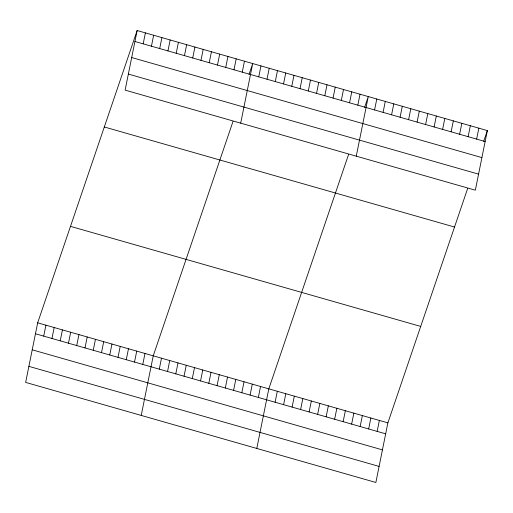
<?xml version="1.0" encoding="UTF-8"?>
<svg xmlns="http://www.w3.org/2000/svg" width="513" height="513" viewBox="0 0 513 513"><rect width="100%" height="100%" fill="white"/><g stroke="black" fill="none" stroke-linecap="round" stroke-linejoin="round"><path stroke-width="0.77" d="M137.138 30.53L125.121 90.134L475.333 190.188L487.35 130.591L137.138 30.53L37.667 322.812L25.65 382.409L375.862 482.47L387.879 422.866L467.657 188.463M43.714 336.124L45.92 325.171M51.967 338.484L54.179 327.525M60.226 340.837L62.432 329.885M68.479 343.197L70.685 332.244M76.732 345.557L78.944 334.604M143.185 43.842L145.397 32.89M84.991 347.917L87.197 336.964M151.444 46.202L153.65 35.25M93.244 350.276L95.45 339.317M159.697 48.562L161.903 37.609M101.497 352.63L103.709 341.677M167.95 50.922L170.162 39.963M109.756 354.99L111.962 344.037M176.209 53.275L178.415 42.322M118.009 357.349L120.215 346.397M184.462 55.635L186.668 44.682M126.262 359.709L128.474 348.757M192.715 57.995L194.927 47.042M134.521 362.069L136.727 351.11M200.968 60.354L203.18 49.402M142.774 364.422L144.98 353.47M209.227 62.714L211.433 51.755M141.222 415.427L153.24 355.83L233.011 121.421M217.48 65.068L219.692 54.115M159.28 369.142L161.492 358.189M225.733 67.427L227.945 56.475M167.539 371.502L169.745 360.549M233.992 69.787L236.198 58.835M175.792 373.862L178.005 362.903M242.245 72.147L244.457 61.194M184.045 376.215L186.257 365.262M240.693 123.152L252.71 63.548L249.061 74.27M192.304 378.575L194.51 367.622M258.757 76.86L260.963 65.908M200.557 380.935L202.77 369.982M267.01 79.22L269.216 68.267M208.81 383.294L211.023 372.342M275.263 81.58L277.475 70.627M217.07 385.654L219.275 374.695M283.522 83.94L285.728 72.987M225.322 388.008L227.528 377.055M291.775 86.299L293.981 75.34M233.575 390.367L235.788 379.415M300.028 88.653L302.24 77.7M241.835 392.727L244.041 381.775M308.287 91.013L310.493 80.06M250.088 395.087L252.293 384.134M316.54 93.372L318.746 82.42M258.34 397.447L260.553 386.488M324.793 95.732L327.005 84.78M256.789 448.452L268.806 388.848L348.584 154.439M333.052 98.092L335.258 87.133M275.103 402.23L277.309 391.278M341.305 100.445L343.511 89.493M283.606 404.661L285.818 393.708M349.558 102.805L351.771 91.853M292.115 407.091L294.321 396.139M357.817 105.165L360.023 94.212M300.618 409.521L302.824 398.569M356.259 156.17L368.276 96.572L364.634 107.288M309.121 411.952L311.333 400.999M374.573 109.955L376.786 99.003M317.63 414.382L319.836 403.43M383.083 112.385L385.289 101.433M326.133 416.812L328.339 405.86M391.586 114.816L393.792 103.857M334.636 419.243L336.849 408.29M400.089 117.246L402.301 106.287M343.146 421.673L345.352 410.721M408.598 119.676L410.804 108.718M351.649 424.104L353.855 413.151M417.101 122.1L419.307 111.148M360.152 426.534L362.364 415.581M425.604 124.531L427.816 113.578M368.661 428.964L370.867 418.005M434.113 126.961L436.319 116.009M377.164 431.395L379.37 420.436M442.616 129.391L444.822 118.439M451.119 131.822L453.332 120.869M459.629 134.252L461.835 123.3M468.132 136.682L470.338 125.73M476.635 139.113L478.847 128.16M483.701 141.306L487.35 130.591M134.932 41.482L485.144 141.543M131.694 57.539L481.906 157.6M128.359 74.077L478.571 174.138M104.312 126.98L454.524 227.041M70.493 226.361L420.705 326.415M37.667 322.812L387.879 422.866M35.461 333.764L385.667 433.825M32.223 349.815L382.435 449.875M28.888 366.359L379.094 466.413"/></g></svg>
